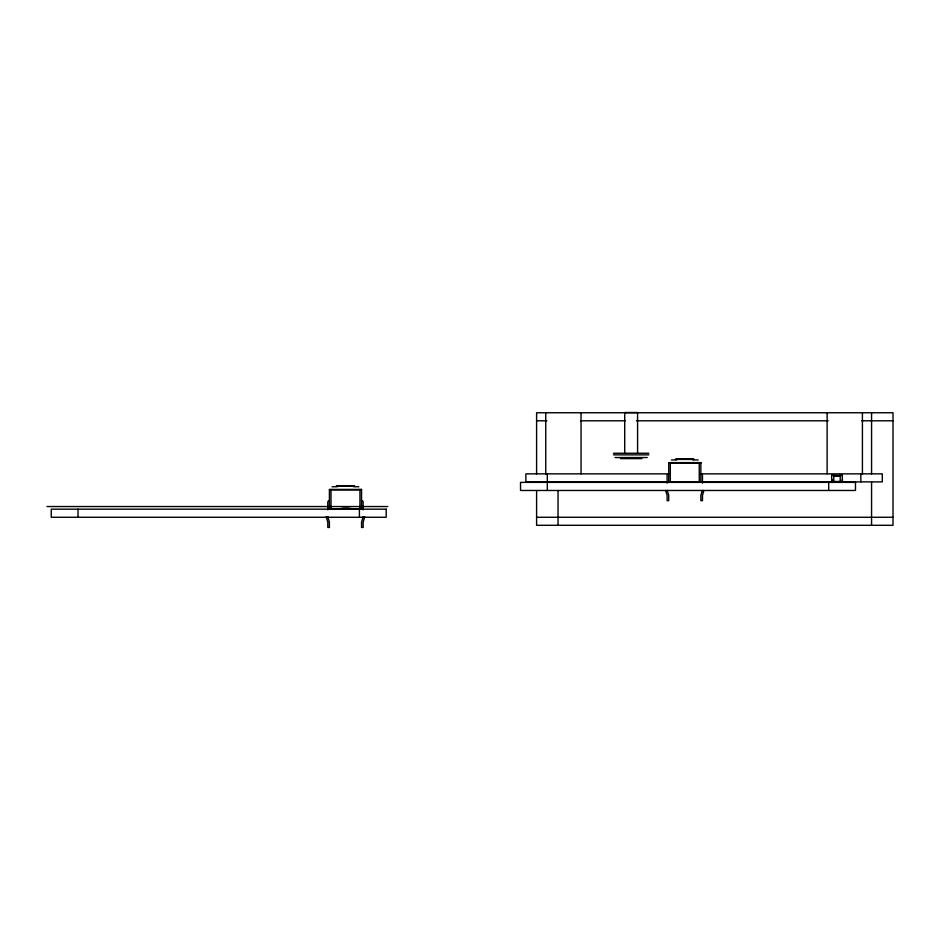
<?xml version="1.0" encoding="UTF-8"?>
<svg xmlns="http://www.w3.org/2000/svg" width="940" height="940" viewBox="0 0 940 940"><rect width="100%" height="100%" fill="white"/><g stroke="black" fill="none" stroke-linecap="round" stroke-linejoin="round"><path stroke-width="1.41" d="M702.345 490.41L700.934 495.098A1.551 1.551 0 0 0 700.864 495.545L700.864 500.679L702.474 500.679L702.474 495.545A1.551 1.551 0 0 1 702.544 495.098L703.943 490.41M536.599 420.791L546.822 420.791M580.438 420.791L625.218 420.791M636.415 420.791L828.175 420.791M861.769 420.791L893 420.791M613.468 453.256L648.835 453.256M613.468 454.866L648.835 454.866M615.066 457.545L647.225 457.545M620.435 458.614L641.867 458.614M675.966 458.873L693.614 458.873M675.414 459.413L694.167 459.413M671.418 459.942L676.718 459.942M692.851 459.942L698.161 459.942M668.751 463.162L700.829 463.162M669.092 473.854L525.883 473.854L525.883 481.891L667.694 481.891M700.136 473.854L882.284 473.854L882.284 481.891L701.287 481.891M831.63 475.217L833.78 475.217M840.207 475.217L842.357 475.217M833.78 475.652L840.207 475.652M833.921 476.028L840.195 476.028M831.888 479.236L831.888 481.738M833.78 481.491L840.207 481.491M831.63 481.703L842.357 481.703M336.649 485.674L354.286 485.674M336.097 486.203L354.85 486.203M332.102 486.744L337.401 486.744M353.534 486.744L358.845 486.744M361.512 489.423L329.435 489.423L329.388 508.716L361.512 508.716M329.435 489.963L361.512 489.963M329.388 500.679L329.341 500.679A1.551 1.551 0 0 0 327.79 502.23L327.79 509.891M361.548 500.679L361.606 500.679A1.551 1.551 0 0 1 363.157 502.23L363.157 509.891M47 506.543L387.762 506.543M342.795 508.293L349.222 508.293M340.644 508.505L351.36 508.505M536.599 517.27L893 517.27M667.236 490.41L668.645 495.098A1.551 1.551 0 0 1 668.704 495.545L668.704 500.679L667.106 500.679L667.106 495.545A1.551 1.551 0 0 0 667.036 495.098L665.626 490.41M871.568 412.754L871.568 473.854M871.568 482.291L871.568 525.307M862.415 412.754L862.415 473.854M860.84 473.854L860.84 481.891M842.416 479.423L842.416 481.738M842.228 481.738L842.357 475.44L831.63 475.44L831.7 481.738M840.207 475.44L840.207 481.703M833.78 475.44L833.78 481.703M828.692 482.373L828.692 490.469M827.118 412.754L827.118 473.854M702.474 483.089L702.474 475.44A1.551 1.551 0 0 0 700.923 473.878M699.254 462.621L699.254 481.914M670.314 462.621L670.314 481.914M667.106 483.089L667.106 475.44A1.551 1.551 0 0 1 668.657 473.878M637.579 453.186L637.579 412.531L624.712 412.531L624.712 453.186M581.038 412.754L581.038 473.854M558.043 490.739L558.043 525.307M547.315 473.854L547.315 481.891M547.315 482.373L547.315 490.469M545.752 412.754L545.752 473.854M536.599 473.854L536.599 412.754L893 412.754L893 525.307L536.599 525.307L536.599 490.739M361.548 489.423L361.548 508.716M359.938 489.423L359.938 508.716M359.409 509.174L359.409 517.27M330.998 489.423L330.998 508.716M78.032 509.174L78.032 517.27M326.262 516.565A1.551 1.551 0 0 0 326.309 517.2L327.719 521.9A1.551 1.551 0 0 1 327.79 522.346L327.79 527.469L329.388 527.469L329.388 522.346A1.551 1.551 0 0 0 329.329 521.9L327.919 517.2A1.551 1.551 0 0 1 327.86 516.565M364.685 516.565A1.551 1.551 0 0 1 364.626 517.2L363.228 521.9A1.551 1.551 0 0 0 363.157 522.346L363.157 527.469L361.548 527.469L361.548 522.346A1.551 1.551 0 0 1 361.618 521.9L363.028 517.2A1.551 1.551 0 0 0 363.075 516.565M700.829 462.621L668.751 462.621L668.704 481.914L700.829 481.914L700.864 462.621M855.482 482.373L520.525 482.373L520.525 490.469L855.482 490.469L855.482 482.373M386.199 509.174L51.242 509.174L51.242 517.27L386.199 517.27L386.199 509.174"/></g></svg>
